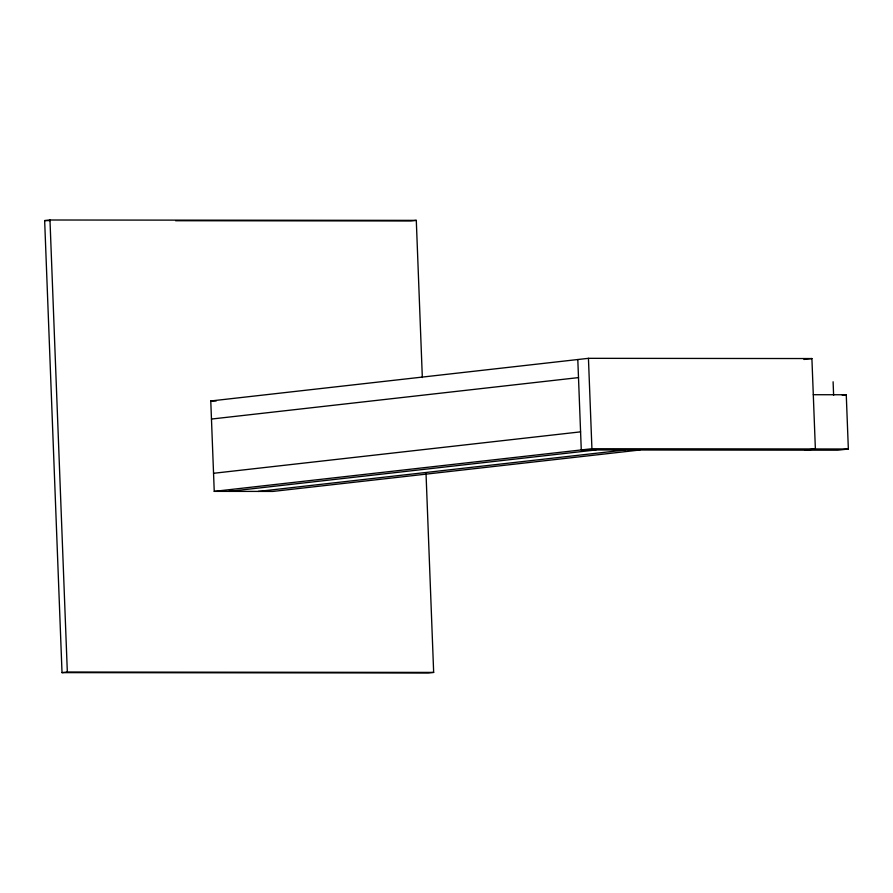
<?xml version="1.0" encoding="UTF-8"?>
<svg xmlns="http://www.w3.org/2000/svg" width="893" height="893" viewBox="0 0 893 893"><rect width="100%" height="100%" fill="white"/><g stroke="black" fill="none" stroke-linecap="round" stroke-linejoin="round"><path stroke-width="1.34" d="M233.028 490.715L228.898 491.384L595.932 449.949M426.028 473.513L433.663 672.407L428.339 672.998L62.019 672.63L44.65 220.593L49.975 220.002L416.294 220.37L422.333 377.538M416.294 220.37L410.981 220.973L175.586 220.727M639.89 449.994L272.856 491.429L214.242 491.373L210.77 400.968L588.442 358.327L811.904 358.551L815.376 448.967L804.738 450.161M211.474 419.051L578.508 377.605M803.923 359.455L811.904 358.551M842.278 395.197L846.263 394.751L848.35 449L837.712 450.195L581.276 449.938L577.804 359.533M213.55 473.29L580.584 431.855M214.242 491.373L591.925 448.732L848.35 449M258.211 491.418L625.245 449.983L622.466 450.161M62.019 672.63L67.332 672.027L433.663 672.407M44.65 220.593L50.22 220.604M813.3 394.717L846.263 394.751M210.77 400.968L216.229 400.968M833.102 381.78L833.615 395.342M588.442 358.327L591.925 448.732M49.975 220.002L67.332 672.027"/></g></svg>
